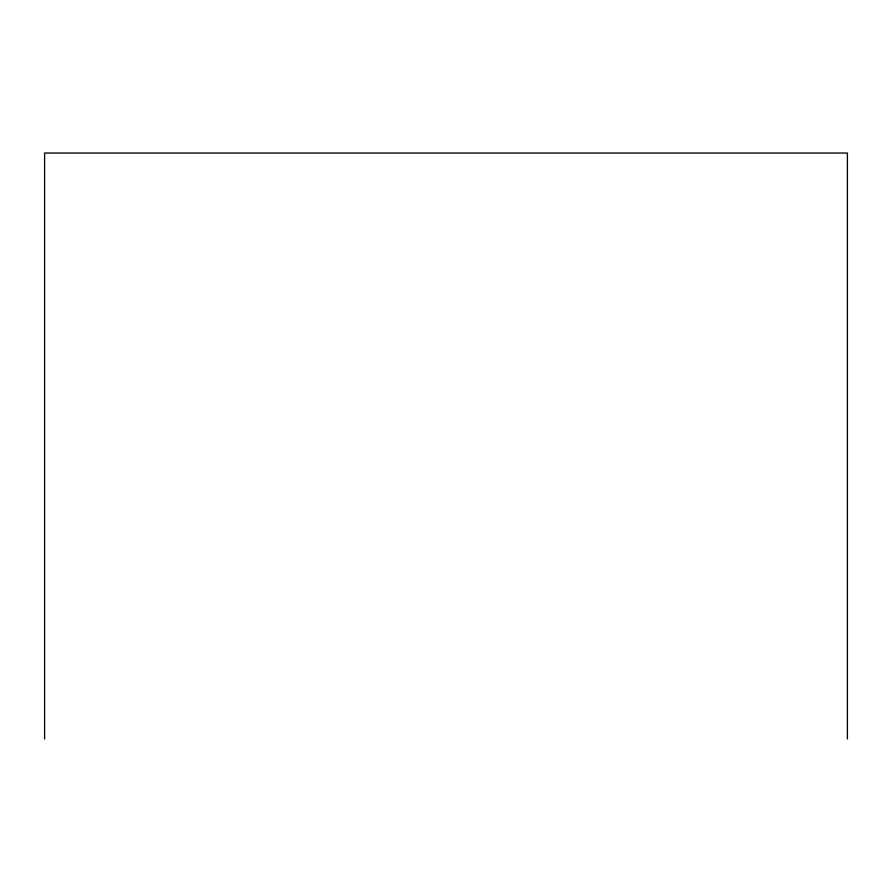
<?xml version="1.0" encoding="UTF-8"?>
<svg xmlns="http://www.w3.org/2000/svg" width="892" height="892" viewBox="0 0 892 892"><rect width="100%" height="100%" fill="white"/><g stroke="black" fill="none" stroke-linecap="round" stroke-linejoin="round"><path stroke-width="1.34" d="M847.4 738.966L847.4 153.034L44.6 153.034L44.6 738.966"/></g></svg>
